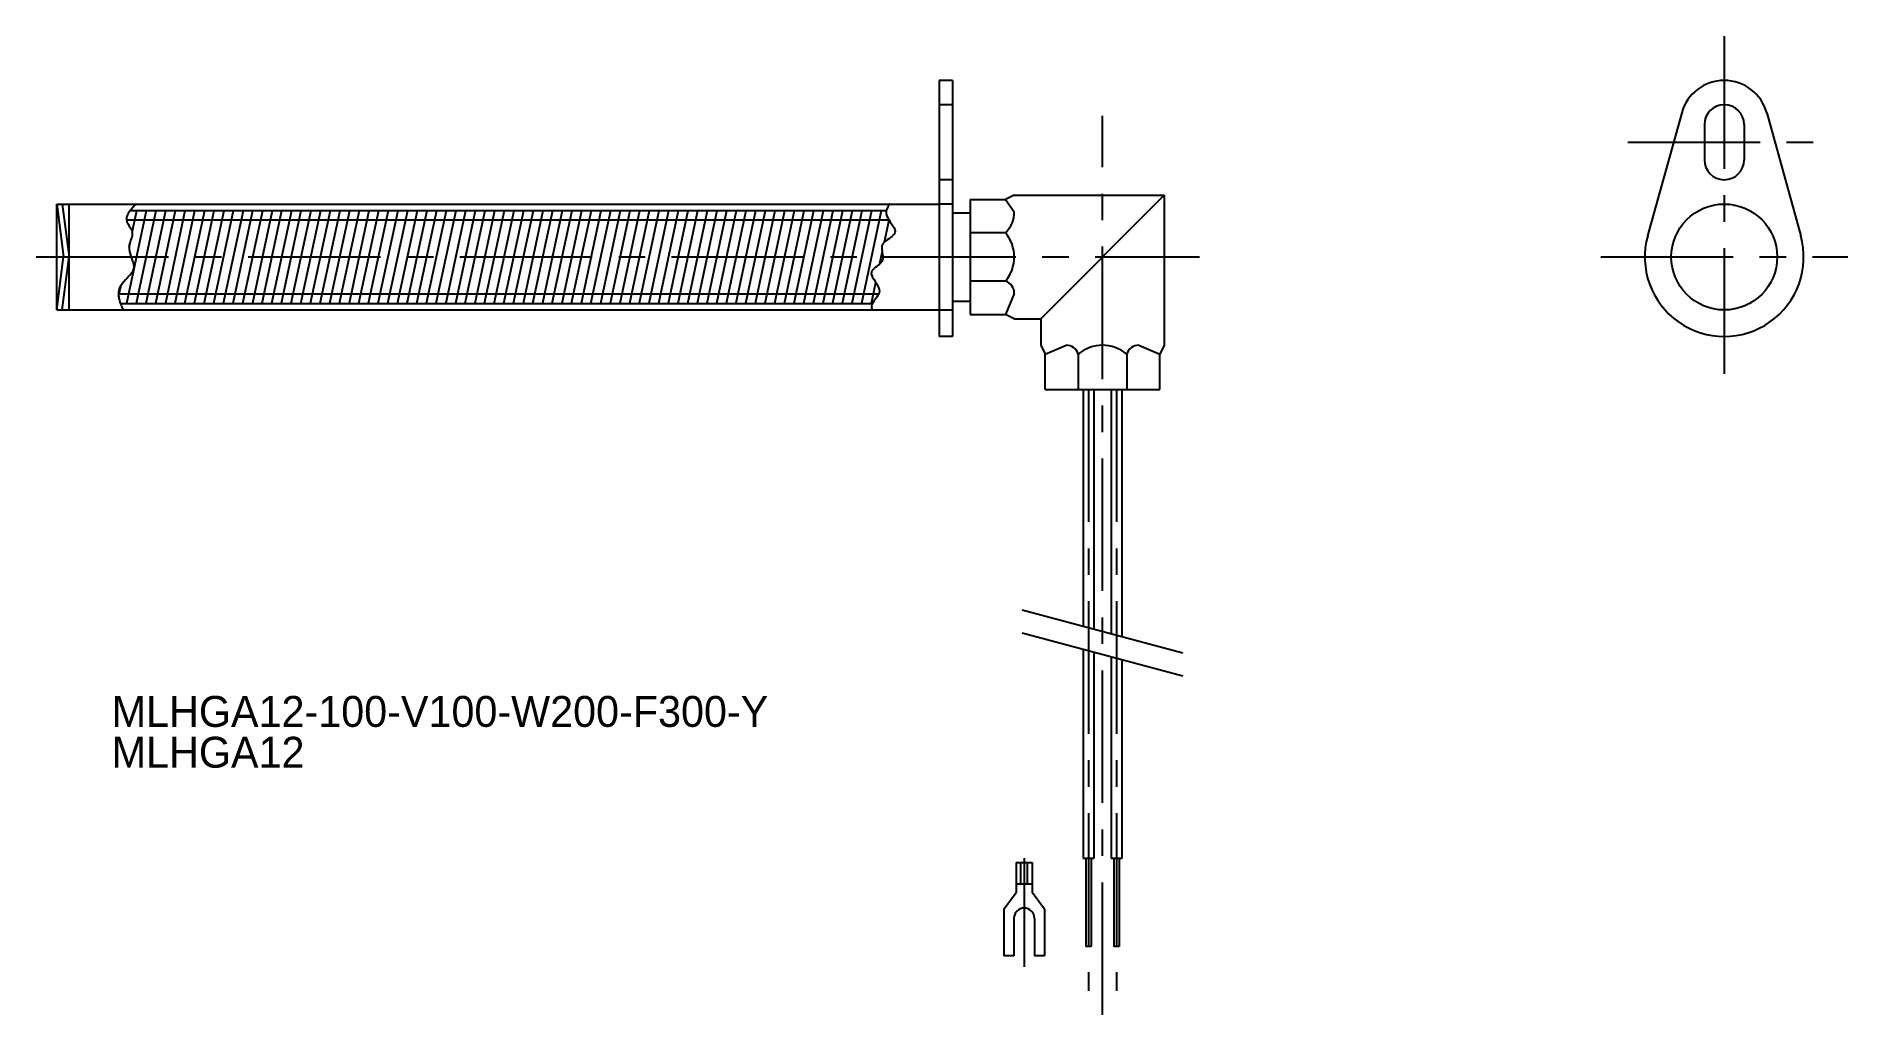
# Model space of a CAD drawing. Extents: x 59 to 264, y 176 to 287.
import ezdxf

# ---------------------------------------------------------------- set-up
doc = ezdxf.new("R2010")
doc.units = 0
doc.header["$LTSCALE"] = 12
for name, pattern in [('CENTER', [2, 1.25, -0.25, 0.25, -0.25]), ('DASHED', [0.75, 0.5, -0.25]), ('PHANTOM', [15, 7.5, -1.5, 1.5, -1.5, 1.5, -1.5])]:
    doc.linetypes.add(name, pattern=pattern)
doc.layers.get('0').update_dxf_attribs({"linetype": 'CONTINUOUS'})
doc.layers.add('CENTER', color=1, linetype='CENTER')

msp = doc.modelspace()

# ---------------------------------------------------------------- linework, layer by layer
at = {"color": 7, "linetype": 'CONTINUOUS'}
for p, q in [((161.22, 281.54), (161.22, 252.54)), ((162.72, 281.54), (161.22, 281.54)), ((162.72, 281.54), (162.72, 252.54)), ((245.35, 277.88), (241.49, 263.94)), ((254.99, 277.88), (258.84, 263.94)), ((247.92, 276.54), (247.92, 272.54)), ((252.42, 276.54), (252.42, 272.54)), ((61.22, 255.54), (61.22, 267.54)), ((61.22, 267.54), (161.22, 267.54)), ((61.22, 267.54), (62.01, 261.54)), ((61.83, 267.54), (62.62, 261.54)), ((62.62, 255.54), (62.62, 267.54)), ((164.72, 268.04), (164.72, 255.04)), ((164.72, 268.04), (168.72, 268.04)), ((169.72, 268.54), (168.72, 268.04)), ((169.72, 268.54), (186.72, 268.54)), ((186.72, 268.54), (172.72, 254.54)), ((186.72, 268.54), (186.72, 251.54)), ((162.72, 266.54), (164.72, 266.54)), ((61.22, 255.54), (62.01, 261.54)), ((61.83, 255.54), (62.62, 261.54)), ((61.22, 255.54), (161.22, 255.54)), ((162.72, 256.54), (164.72, 256.54)), ((164.72, 255.04), (168.72, 255.04)), ((169.72, 254.54), (168.72, 255.04)), ((169.72, 254.54), (172.72, 254.54)), ((172.72, 254.54), (172.72, 251.54)), ((162.72, 252.54), (161.22, 252.54)), ((172.72, 251.54), (173.22, 250.54)), ((173.22, 246.54), (173.22, 250.54)), ((186.72, 251.54), (186.22, 250.54)), ((186.22, 246.54), (186.22, 250.54)), ((173.22, 246.54), (186.22, 246.54)), ((177.52, 246.54), (177.52, 219.69)), ((178.72, 246.54), (178.72, 219.37)), ((180.72, 246.54), (180.72, 218.84)), ((181.92, 246.54), (181.92, 218.52)), ((177.52, 217.11), (177.52, 193.43)), ((178.72, 216.78), (178.72, 193.43)), ((180.72, 216.25), (180.72, 193.43)), ((181.92, 215.93), (181.92, 193.43)), ((169.93, 192.97), (169.93, 189.55)), ((169.93, 192.97), (171.77, 192.97)), ((170.47, 190.5), (170.47, 192.97)), ((171.24, 190.5), (171.24, 192.97)), ((171.77, 192.97), (171.77, 189.55)), ((178.72, 193.43), (177.52, 193.43)), ((177.82, 193.43), (177.82, 183.43)), ((178.42, 193.43), (178.42, 183.43)), ((181.92, 193.43), (180.72, 193.43)), ((181.02, 193.43), (181.02, 183.43)), ((181.62, 193.43), (181.62, 183.43)), ((168.54, 187.67), (169.93, 189.55)), ((171.77, 190.5), (169.93, 190.5)), ((173.16, 187.67), (171.77, 189.55)), ((168.54, 187.67), (168.54, 182.37)), ((173.16, 187.67), (173.16, 182.37)), ((169.68, 186.63), (169.68, 182.37)), ((172.02, 186.63), (172.02, 182.37)), ((178.42, 183.43), (177.82, 183.43)), ((181.62, 183.43), (181.02, 183.43)), ((169.68, 182.37), (168.54, 182.37)), ((173.16, 182.37), (172.02, 182.37))]:
    msp.add_line(p, q, dxfattribs=at)
at = {"color": 3, "linetype": 'DASHED'}
for p, q in [((162.72, 278.79), (161.22, 278.79)), ((162.72, 270.29), (161.22, 270.29))]:
    msp.add_line(p, q, dxfattribs=at)
at = {"color": 3, "linetype": 'CONTINUOUS'}
for p, q in [((168.72, 268.04), (169.72, 266.67)), ((69.13, 265.73), (155.53, 265.73)), ((69.17, 256.31), (71.41, 266.8)), ((69.54, 266.8), (155.23, 266.8)), ((69.78, 264.3), (70.32, 266.8)), ((70.27, 256.31), (72.51, 266.8)), ((71.36, 256.31), (73.6, 266.8)), ((72.46, 256.31), (74.7, 266.8)), ((73.57, 256.36), (75.79, 266.8)), ((74.65, 256.31), (76.89, 266.8)), ((75.75, 256.31), (77.99, 266.8)), ((76.84, 256.3), (79.08, 266.8)), ((77.93, 256.28), (80.18, 266.8)), ((79.03, 256.31), (81.27, 266.8)), ((80.13, 256.31), (82.37, 266.8)), ((81.22, 256.31), (83.46, 266.8)), ((82.32, 256.31), (84.56, 266.8)), ((83.43, 256.36), (85.66, 266.8)), ((84.51, 256.31), (86.75, 266.8)), ((85.61, 256.31), (87.85, 266.8)), ((86.7, 256.3), (88.94, 266.8)), ((87.8, 256.31), (90.04, 266.8)), ((88.89, 256.28), (91.14, 266.8)), ((89.99, 256.31), (92.23, 266.8)), ((91.09, 256.31), (93.33, 266.8)), ((92.18, 256.31), (94.42, 266.8)), ((93.28, 256.31), (95.52, 266.8)), ((94.38, 256.36), (96.61, 266.8)), ((95.47, 256.31), (97.71, 266.8)), ((96.56, 256.31), (98.81, 266.8)), ((97.66, 256.3), (99.9, 266.8)), ((98.76, 256.31), (101, 266.8)), ((99.85, 256.28), (102.09, 266.8)), ((100.95, 256.31), (103.19, 266.8)), ((102.04, 256.31), (104.28, 266.8)), ((103.14, 256.31), (105.38, 266.8)), ((104.23, 256.31), (106.48, 266.8)), ((105.34, 256.36), (107.57, 266.8)), ((106.43, 256.31), (108.67, 266.8)), ((107.52, 256.31), (109.76, 266.8)), ((108.62, 256.3), (110.86, 266.8)), ((109.71, 256.31), (111.95, 266.8)), ((110.8, 256.28), (113.05, 266.8)), ((111.9, 256.31), (114.15, 266.8)), ((113, 256.31), (115.24, 266.8)), ((114.1, 256.31), (116.34, 266.8)), ((115.19, 256.31), (117.43, 266.8)), ((116.3, 256.36), (118.53, 266.8)), ((117.38, 256.31), (119.62, 266.8)), ((118.48, 256.31), (120.72, 266.8)), ((119.57, 256.3), (121.82, 266.8)), ((120.67, 256.31), (122.91, 266.8)), ((121.76, 256.28), (124.01, 266.8)), ((122.86, 256.31), (125.1, 266.8)), ((123.96, 256.31), (126.2, 266.8)), ((125.05, 256.31), (127.29, 266.8)), ((126.15, 256.31), (128.39, 266.8)), ((127.26, 256.36), (129.49, 266.8)), ((128.34, 256.31), (130.58, 266.8)), ((129.44, 256.31), (131.68, 266.8)), ((130.53, 256.3), (132.77, 266.8)), ((131.63, 256.31), (133.87, 266.8)), ((132.72, 256.28), (134.96, 266.8)), ((133.82, 256.31), (136.06, 266.8)), ((134.92, 256.31), (137.16, 266.8)), ((136.01, 256.31), (138.25, 266.8)), ((137.11, 256.31), (139.35, 266.8)), ((138.21, 256.36), (140.44, 266.8)), ((139.3, 256.31), (141.54, 266.8)), ((140.39, 256.31), (142.64, 266.8)), ((141.49, 256.3), (143.73, 266.8)), ((142.59, 256.31), (144.83, 266.8)), ((143.68, 256.28), (145.92, 266.8)), ((144.78, 256.31), (147.02, 266.8)), ((145.87, 256.31), (148.11, 266.8)), ((146.97, 256.31), (149.21, 266.8)), ((148.06, 256.31), (150.31, 266.8)), ((149.17, 256.36), (151.4, 266.8)), ((150.26, 256.31), (152.5, 266.8)), ((151.35, 256.31), (153.59, 266.8)), ((152.45, 256.31), (154.69, 266.8)), ((155.02, 263.24), (155.55, 265.7)), ((69.43, 262.64), (69.58, 263.34)), ((168.72, 264.29), (164.72, 264.29)), ((154.5, 260.79), (154.77, 262.04)), ((153.54, 256.31), (154.04, 258.64)), ((168.72, 258.79), (164.72, 258.79)), ((68.22, 257.36), (154.37, 257.36)), ((68.24, 257.08), (68.51, 258.34)), ((169.72, 257.42), (168.72, 255.04)), ((68.43, 256.28), (153.67, 256.28)), ((173.22, 250.54), (175.6, 251.54)), ((176.97, 250.54), (176.97, 246.54)), ((182.47, 250.54), (182.47, 246.54)), ((183.85, 251.54), (186.22, 250.54))]:
    msp.add_line(p, q, dxfattribs=at)
at = {"color": 3, "linetype": 'PHANTOM'}
for p, q in [((188.82, 216.67), (170.62, 221.54)), ((188.82, 214.08), (170.62, 218.95))]:
    msp.add_line(p, q, dxfattribs=at)
at = {"color": 3, "linetype": 'CONTINUOUS', "flags": 128}
for points in [[(70.25, 267.54), (70.09, 267.4), (69.86, 267.16), (69.65, 266.93), (69.46, 266.7), (69.31, 266.46), (69.2, 266.23), (69.13, 266), (69.13, 265.76), (69.18, 265.53), (69.22, 265.42), (69.28, 265.32), (69.34, 265.21), (69.41, 265.11), (69.48, 265), (69.55, 264.89), (69.62, 264.78), (69.68, 264.67), (69.73, 264.56), (69.76, 264.45), (69.79, 264.28), (69.78, 264.12), (69.76, 263.95), (69.72, 263.77), (69.66, 263.6), (69.6, 263.42), (69.55, 263.24), (69.49, 263.06), (69.45, 262.88), (69.43, 262.7), (69.43, 262.44), (69.47, 262.18), (69.53, 261.91), (69.62, 261.65), (69.71, 261.4), (69.79, 261.15), (69.87, 260.9), (69.92, 260.66), (69.95, 260.43), (69.93, 260.2), (69.86, 259.98), (69.74, 259.76), (69.58, 259.55), (69.4, 259.35), (69.21, 259.14), (69, 258.94), (68.81, 258.73), (68.63, 258.51), (68.47, 258.28), (68.35, 258.04), (68.29, 257.88), (68.25, 257.71), (68.23, 257.53), (68.22, 257.36), (68.23, 257.18), (68.25, 257), (68.28, 256.82), (68.32, 256.64), (68.37, 256.46), (68.43, 256.29), (68.47, 256.18), (68.52, 256.07), (68.56, 255.95), (68.61, 255.85), (68.66, 255.74), (68.71, 255.63), (68.76, 255.54)], [(155.58, 267.54), (155.56, 267.53), (155.47, 267.37), (155.38, 267.21), (155.31, 267.05), (155.25, 266.89), (155.22, 266.73), (155.21, 266.57), (155.22, 266.41), (155.29, 266.18), (155.4, 265.96), (155.53, 265.73), (155.68, 265.5), (155.83, 265.28), (155.98, 265.06), (156.1, 264.85), (156.18, 264.65), (156.22, 264.46), (156.2, 264.28), (156.13, 264.14), (156.01, 264), (155.86, 263.87), (155.69, 263.74), (155.5, 263.61), (155.31, 263.48), (155.13, 263.34), (154.97, 263.2), (154.84, 263.04), (154.75, 262.87), (154.71, 262.71), (154.7, 262.55), (154.71, 262.38), (154.74, 262.2), (154.77, 262.03), (154.8, 261.85), (154.83, 261.67), (154.84, 261.5), (154.83, 261.34), (154.79, 261.18), (154.7, 261.02), (154.59, 260.88), (154.45, 260.74), (154.3, 260.61), (154.14, 260.48), (153.98, 260.36), (153.83, 260.23), (153.7, 260.1), (153.6, 259.97), (153.54, 259.83), (153.52, 259.64), (153.57, 259.44), (153.67, 259.23), (153.8, 259.01), (153.95, 258.78), (154.1, 258.55), (154.24, 258.32), (154.35, 258.09), (154.43, 257.86), (154.45, 257.64), (154.42, 257.48), (154.36, 257.32), (154.27, 257.16), (154.16, 257), (154.04, 256.84), (153.92, 256.68), (153.8, 256.52), (153.7, 256.36), (153.62, 256.2), (153.57, 256.02), (153.56, 255.95), (153.56, 255.87), (153.56, 255.79), (153.57, 255.71), (153.58, 255.63), (153.59, 255.55), (153.59, 255.54)]]:
    msp.add_lwpolyline(points, dxfattribs=at)
at = {"color": 3, "linetype": 'DASHED'}
for points in [[(162.72, 267.54), (161.22, 267.54)], [(161.22, 255.54), (162.72, 255.54)]]:
    msp.add_lwpolyline(points, dxfattribs=at)
at = {"color": 7, "linetype": 'CONTINUOUS'}
msp.add_circle((250.17, 261.54), 6, dxfattribs=at)
for centre, radius, start, end in [((250.17, 276.54), 5, 15.466, 164.534), ((250.17, 276.54), 2.25, 0, 180), ((250.17, 272.54), 2.25, 180, 0), ((250.17, 261.54), 9, 164.534, 15.466), ((170.85, 186.63), 1.17, 0, 180)]:
    msp.add_arc(centre, radius, start, end, dxfattribs=at)
at = {"color": 3, "linetype": 'CONTINUOUS'}
for centre, radius, start, end in [((166.58, 266.59), 3.14, 312.9483, 1.3844), ((165.44, 261.54), 4.28, 320.0338, 39.9662), ((168.28, 257.42), 1.45, 0, 72.0547), ((175.6, 250.1), 1.45, 17.9453, 90), ((179.72, 247.26), 4.28, 50.0338, 129.9662), ((183.85, 250.1), 1.45, 90, 162.0547)]:
    msp.add_arc(centre, radius, start, end, dxfattribs=at)
at = {"layer": 'CENTER', "color": 1, "linetype": 'CENTER'}
for p, q in [((250.17, 286.54), (250.17, 248.29)), ((239.24, 274.54), (261.1, 274.54)), ((236.17, 261.54), (264.17, 261.54)), ((170.85, 193.45), (170.85, 181.16))]:
    msp.add_line(p, q, dxfattribs=at)
at = {"layer": 'CENTER', "color": 1}
for p, q in [((179.72, 175.71), (179.72, 277.51)), ((58.9, 261.54), (190.72, 261.54)), ((178.12, 246.54), (178.12, 178.43)), ((181.32, 246.54), (181.32, 178.43))]:
    msp.add_line(p, q, dxfattribs=at)

# ---------------------------------------------------------------- texts
at = {"color": 7, "linetype": 'CONTINUOUS'}
for s, p in [('MLHGA12-100-V100-W200-F300-Y', (67.45, 208.32)), ('MLHGA12', (67.45, 203.7))]:
    msp.add_text(s, height=3.5, dxfattribs=at).set_placement(p)

doc.saveas('drawing.dxf')
